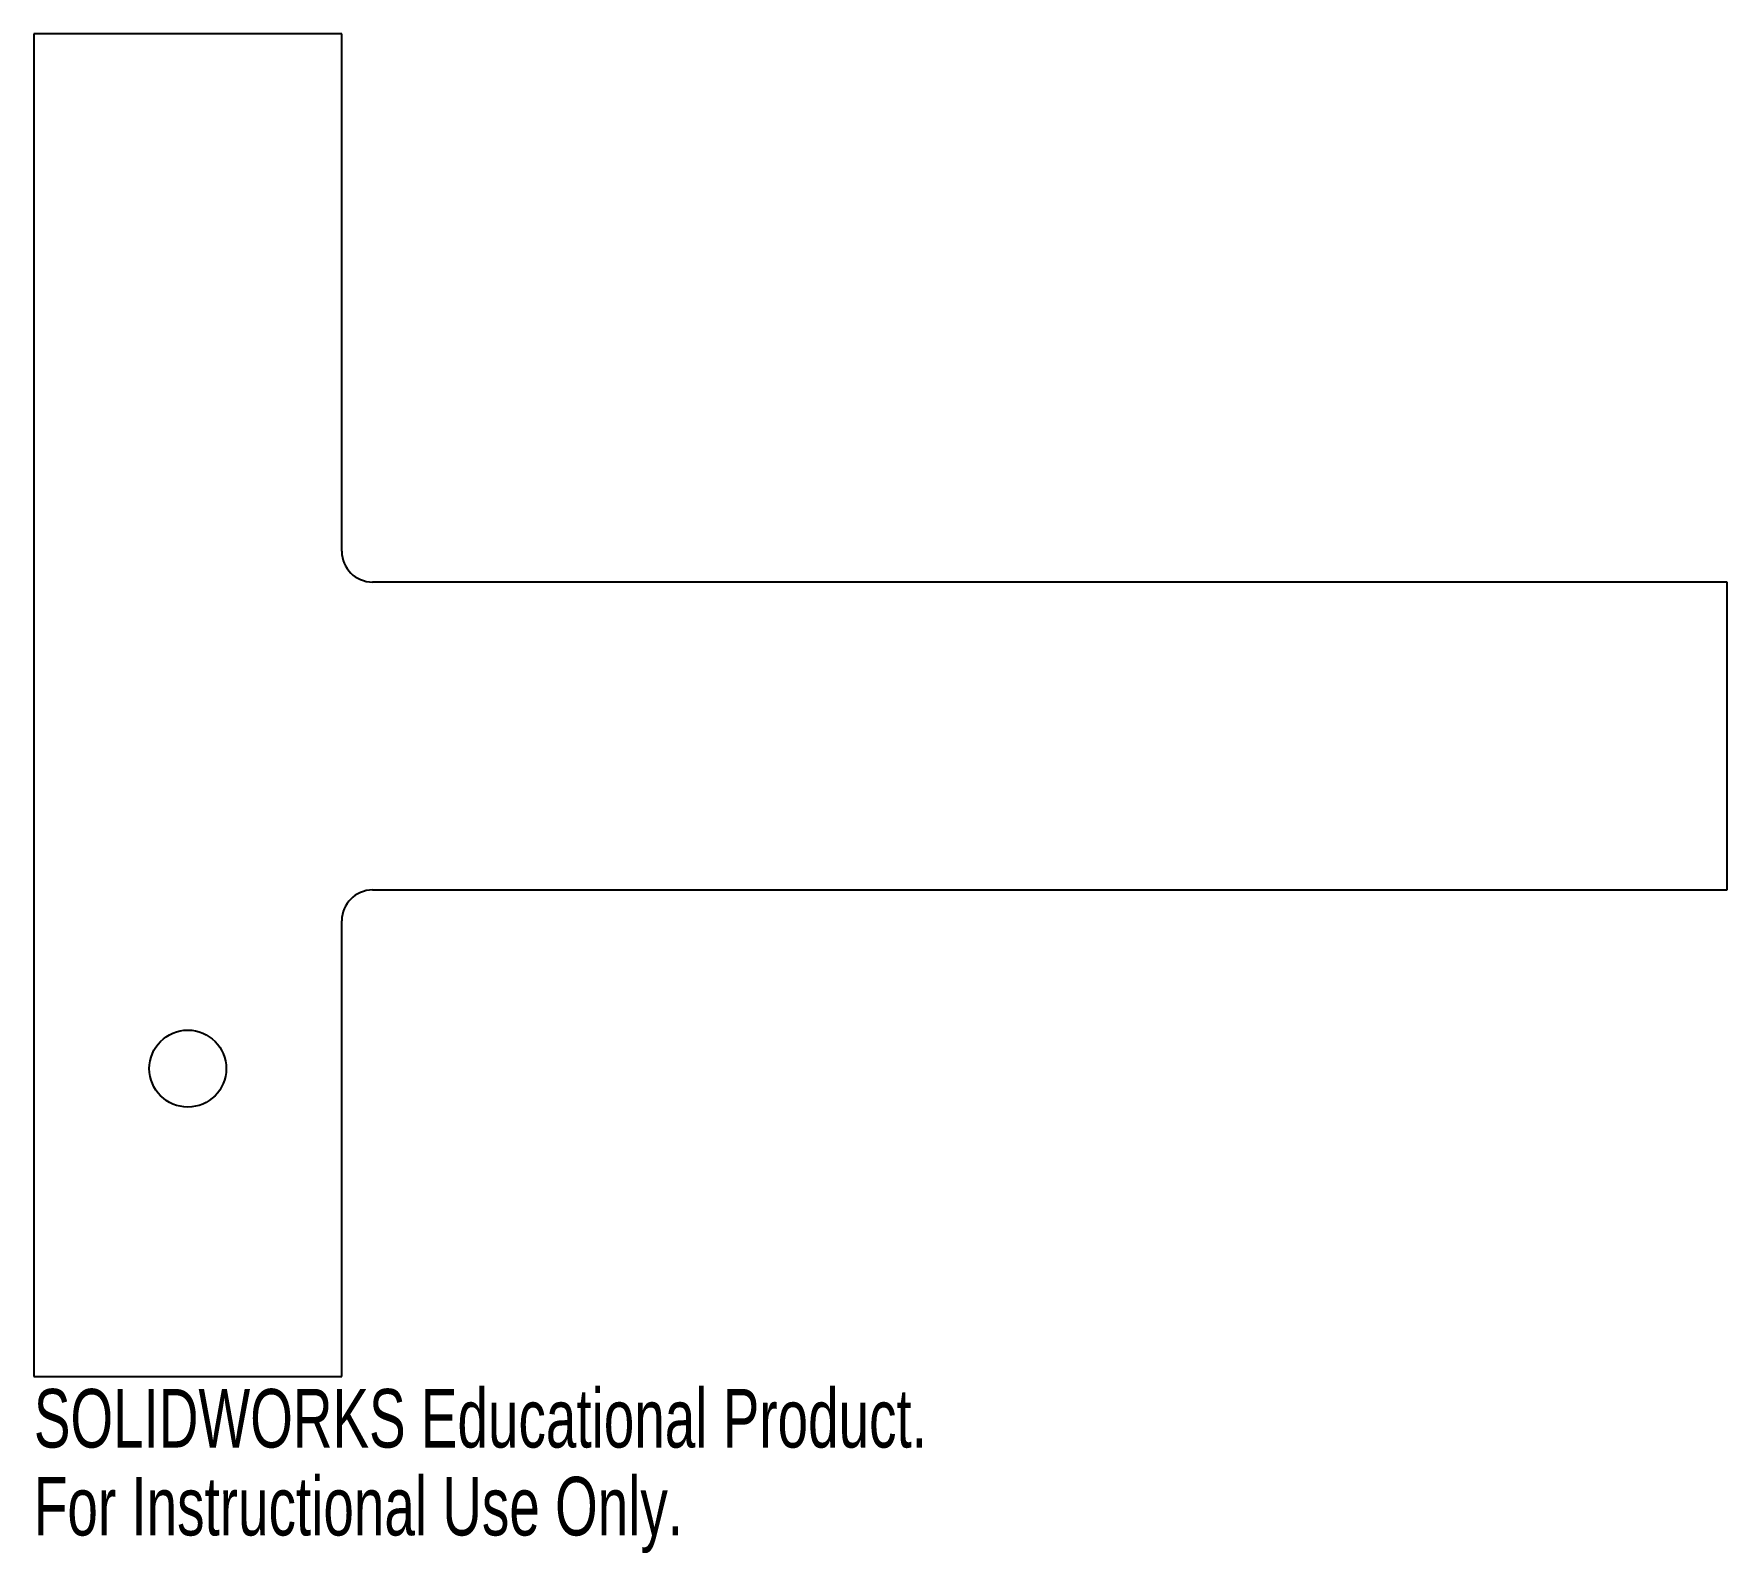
# Model space of a CAD drawing. Header units: inches. Extents: x -1.65 to 3.85, y -2.1 to 2.84.
import ezdxf

# ---------------------------------------------------------------- set-up
doc = ezdxf.new("R2010")
doc.units = ezdxf.units.IN
doc.header["$MEASUREMENT"] = 0
doc.styles.add('SLDTEXTSTYLE0', font='TXT', dxfattribs={"width": 0.7})

msp = doc.modelspace()

# ---------------------------------------------------------------- linework, layer by layer
at = {"color": 7, "linetype": 'Continuous', "lineweight": 25}
for p, q in [((-1.6545, 2.8373), (-1.6545, -1.5227)), ((-0.6545, 2.8373), (-1.6545, 2.8373)), ((-0.6545, 1.1573), (-0.6545, 2.8373)), ((3.8455, 1.0573), (-0.5545, 1.0573)), ((3.8455, 0.0573), (3.8455, 1.0573)), ((-0.5545, 0.0573), (3.8455, 0.0573)), ((-0.6545, -1.5227), (-0.6545, -0.0427)), ((-1.6545, -1.5227), (-0.6545, -1.5227))]:
    msp.add_line(p, q, dxfattribs=at)
msp.add_circle((-1.1545, -0.5227), 0.125, dxfattribs=at)
for centre, start, end in [((-0.5545, 1.1573), 180, 270), ((-0.5545, -0.0427), 90, 180)]:
    msp.add_arc(centre, 0.1, start, end, dxfattribs=at)

# ---------------------------------------------------------------- texts
at = {"color": 7, "linetype": 'Continuous', "char_height": 0.1903, "attachment_point": 1, "style": 'SLDTEXTSTYLE0'}
for s, insert in [('SOLIDWORKS Educational Product.', (-1.6545, -1.5629)), ('For Instructional Use Only.', (-1.6545, -1.8483))]:
    msp.add_mtext(s, dxfattribs=dict(at, insert=insert))

doc.saveas('drawing.dxf')
